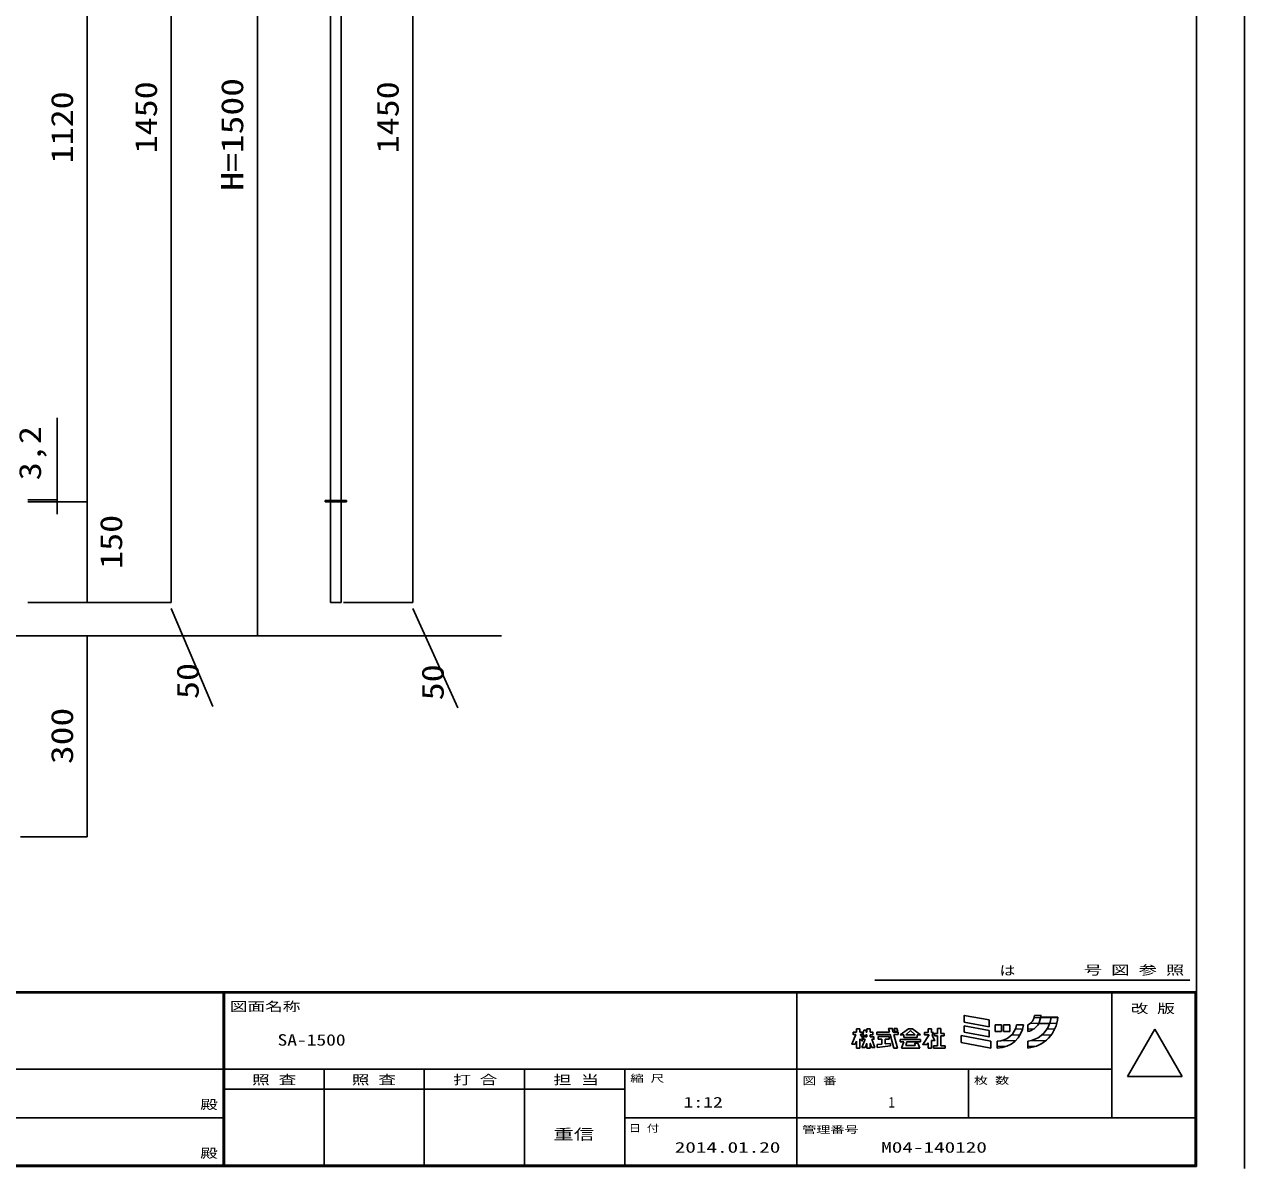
# Model space of a CAD drawing. Units: millimetres, scale not verified. Extents: x -209 to 200, y -148 to 137.
# Drawn here: x 47.9 to 199.7, y -147.7 to -5.4 of the extents above; entities that cross this region are included whole.
import ezdxf
from ezdxf.enums import TextEntityAlignment as Align

# ---------------------------------------------------------------- set-up
doc = ezdxf.new("R2010")
doc.units = ezdxf.units.MM
for name, color, linetype, lineweight in [('0-0', 6, 'Continuous', 25), ('0-1_0', 6, 'Continuous', 25), ('0-2_補助', 5, 'Continuous', 25), ('0-3_縦格子', 6, 'Continuous', 25), ('0-4_横桟', 2, 'Continuous', 25), ('0-7_寸法', 3, 'Continuous', 25), ('0-8_寸法線', 3, 'Continuous', 25), ('0-9_GL', 4, 'Continuous', 25)]:
    doc.layers.add(name, color=color, linetype=linetype, lineweight=lineweight)
doc.styles.add('ＭＳ ゴシック', font='')
doc.styles.add('ＭＳ 明朝', font='')
doc.styles.get('ＭＳ ゴシック').set_extended_font_data('MS Gothic')
doc.styles.get('ＭＳ 明朝').set_extended_font_data('MS Mincho')

# ---------------------------------------------------------------- blocks, each defined once
blk = doc.blocks.new('filled_dot')
at = {"color": 0, "linetype": 'Continuous', "lineweight": -2, "const_width": 1.25}
blk.add_lwpolyline([(-0.625, 0, 1), (0.625, 0, 1)], format="xyb", close=True, dxfattribs=at)
blk = doc.blocks.new('CCURVE_ORG001')
at = {"layer": '0-0'}
for p, q in [((532.52, -372.925), (531.327, -372.925)), ((527.303, -377.135), (527.303, -378.332))]:
    blk.add_line(p, q, dxfattribs=at)
for radius, start, end in [(5.727, 275.03009, 357.02873), (4.535, 276.3561, 341.47286), (4.535, 341.47286, 356.24741)]:
    blk.add_arc((526.801, -372.628), radius, start, end, dxfattribs=at)
blk = doc.blocks.new('FILL_AREA_001_')
at = {"layer": '0-1_0', "lineweight": 13}
for p, q in [((531.124, -374), (532.361, -374)), ((531.321, -373), (532.516, -373)), ((529.834, -376), (531.429, -376)), ((530.667, -375), (532.013, -375)), ((527.303, -378), (528.784, -378)), ((528.007, -377), (530.499, -377))]:
    blk.add_line(p, q, dxfattribs=at)
blk = doc.blocks.new('CCURVE_ORG002')
at = {"layer": '0-0'}
for p, q in [((525.336, -374.255), (526.543, -374.255)), ((521.985, -378.332), (521.985, -377.135))]:
    blk.add_line(p, q, dxfattribs=at)
for radius, start, end in [(3.389, 270.00002, 351.36679), (4.586, 270.00003, 353.63117)]:
    blk.add_arc((521.985, -373.747), radius, start, end, dxfattribs=at)
blk = doc.blocks.new('FILL_AREA_002_')
at = {"layer": '0-1_0', "lineweight": 13}
for p, q in [((524.517, -376), (525.979, -376)), ((525.134, -375), (526.397, -375)), ((521.985, -378), (523.7, -378)), ((522.934, -377), (525.217, -377))]:
    blk.add_line(p, q, dxfattribs=at)
blk = doc.blocks.new('CCURVE_ORG003')
at = {"layer": '0-0'}
blk.add_line((527.303, -374.255), (527.303, -375.442), dxfattribs=at)
blk.add_lwpolyline([(529.203, -374.069), (529.581, -372.925), (529.599, -372.628), (528.456, -372.628)], dxfattribs=at)
for radius, start, end in [(1.756, 290.10268, 359.28711), (2.9, 282.01616, 329.69657)]:
    blk.add_arc((526.699, -372.606), radius, start, end, dxfattribs=at)
blk = doc.blocks.new('FILL_AREA_003_')
at = {"layer": '0-1_0', "lineweight": 13}
for p, q in [((527.768, -374), (529.226, -374)), ((528.411, -373), (529.556, -373)), ((527.303, -375), (528.335, -375))]:
    blk.add_line(p, q, dxfattribs=at)
blk = doc.blocks.new('CCURVE_ORG004')
at = {"layer": '0-0'}
blk.add_lwpolyline([(531.327, -372.925), (529.581, -372.925), (529.203, -374.069), (531.101, -374.069)], dxfattribs=at)
blk.add_arc((526.801, -372.628), 4.535, 341.47286, 356.24741, dxfattribs=at)
blk = doc.blocks.new('FILL_AREA_004_')
at = {"layer": '0-1_0', "lineweight": 13}
for p, q in [((529.226, -374), (531.124, -374)), ((529.556, -373), (531.321, -373))]:
    blk.add_line(p, q, dxfattribs=at)
blk = doc.blocks.new('A$C54DE35E0')
at = {"layer": '0-1_0'}
for p, q in [((556.725, 0), (556.725, -399)), ((500.578, -366.5), (555.578, -366.5)), ((500.578, -366.5), (555.578, -366.5)), ((0, -368.5), (556.725, -368.5)), ((0.2, -368.7), (556.525, -368.7)), ((386.873, -368.5), (386.873, -399)), ((387.073, -368.5), (387.073, -399)), ((486.973, -368.5), (486.973, -399)), ((541.973, -390.5), (541.973, -368.5)), ((556.525, -368.7), (556.525, -398.8)), ((528.456, -372.628), (529.599, -372.628)), ((529.599, -372.628), (529.581, -372.925)), ((520.533, -374.623), (516.226, -373.819)), ((520.533, -373.431), (520.533, -374.623)), ((521.609, -375.442), (521.609, -374.255)), ((521.609, -374.255), (522.725, -374.255)), ((522.725, -374.255), (522.725, -375.442)), ((523.082, -374.255), (523.082, -375.442)), ((524.144, -374.255), (523.082, -374.255)), ((524.144, -375.442), (524.144, -374.255)), ((525.336, -374.255), (526.543, -374.255)), ((527.303, -375.442), (527.303, -374.255)), ((529.203, -374.069), (529.581, -372.925)), ((531.101, -374.069), (529.203, -374.069)), ((531.327, -372.925), (529.581, -372.925)), ((532.52, -372.925), (531.327, -372.925)), ((497.405, -375.584), (496.841, -375.584)), ((497.405, -374.949), (497.405, -375.584)), ((497.991, -374.949), (497.405, -374.949)), ((497.991, -375.584), (497.991, -374.949)), ((497.991, -378.332), (497.991, -376.694)), ((498.92, -376.809), (498.342, -378.228)), ((498.504, -376.17), (498.657, -375.19)), ((499.017, -376.17), (498.504, -376.17)), ((498.57, -376.398), (498.57, -376.809)), ((499.196, -376.398), (498.57, -376.398)), ((498.57, -376.809), (498.92, -376.809)), ((498.657, -375.19), (499.069, -375.19)), ((499.044, -376.001), (499.017, -376.17)), ((499.044, -376.001), (499.196, -376.001)), ((499.069, -375.19), (499.069, -375.587)), ((499.196, -375.587), (499.069, -375.587)), ((499.196, -374.966), (499.196, -375.587)), ((499.791, -374.966), (499.196, -374.966)), ((499.196, -376.001), (499.196, -376.398)), ((499.791, -375.587), (499.791, -374.966)), ((499.791, -376.398), (499.791, -376.001)), ((500.602, -378.228), (500.073, -376.809)), ((500.955, -375.553), (500.955, -375.956)), ((503.185, -375.553), (500.955, -375.553)), ((500.955, -375.956), (503.295, -375.956)), ((503.116, -376.331), (501.193, -376.331)), ((501.193, -376.331), (501.193, -376.769)), ((501.193, -376.769), (501.848, -376.769)), ((501.848, -376.769), (501.848, -377.646)), ((502.405, -376.769), (503.116, -376.769)), ((502.405, -377.598), (502.405, -376.769)), ((503.116, -376.769), (503.116, -376.331)), ((503.295, -375.956), (503.944, -378.332)), ((504.668, -375.553), (503.827, -375.553)), ((503.937, -375.956), (504.668, -375.956)), ((504.585, -378.332), (503.937, -375.956)), ((504.668, -375.956), (504.668, -375.553)), ((506.467, -374.958), (505.024, -376.046)), ((505.024, -376.046), (505.64, -376.046)), ((508.57, -376.835), (505.043, -376.835)), ((505.64, -376.046), (505.64, -376.475)), ((505.64, -376.475), (507.985, -376.475)), ((506.007, -376.046), (506.812, -375.265)), ((506.007, -376.046), (507.618, -376.046)), ((506.812, -374.958), (506.467, -374.958)), ((506.812, -374.958), (507.158, -374.958)), ((507.618, -376.046), (506.812, -375.265)), ((507.158, -374.958), (508.601, -376.046)), ((508.601, -376.046), (507.985, -376.046)), ((507.985, -376.475), (507.985, -376.046)), ((508.57, -377.24), (508.57, -376.835)), ((509.9, -374.968), (509.9, -375.594)), ((510.469, -374.968), (509.9, -374.968)), ((510.469, -375.594), (510.469, -374.968)), ((510.856, -375.594), (510.469, -375.594)), ((510.596, -376.113), (510.856, -375.594)), ((511.003, -375.786), (511.003, -376.222)), ((511.565, -375.786), (511.003, -375.786)), ((511.003, -376.222), (511.565, -376.222)), ((511.565, -374.946), (511.565, -375.786)), ((512.118, -374.946), (511.565, -374.946)), ((511.565, -376.222), (511.565, -377.928)), ((512.118, -375.786), (512.118, -374.946)), ((512.734, -375.786), (512.118, -375.786)), ((512.118, -376.222), (512.734, -376.222)), ((512.118, -377.928), (512.118, -376.222)), ((512.734, -376.222), (512.734, -375.786)), ((515.649, -376.165), (520.849, -377.135)), ((515.649, -377.362), (515.649, -376.165)), ((522.725, -375.442), (521.609, -375.442)), ((523.082, -375.442), (524.144, -375.442)), ((549.473, -375.033), (544.69, -383.317)), ((549.473, -375.033), (554.256, -383.317)), ((497.173, -377.675), (497.405, -377.106)), ((497.405, -377.106), (497.405, -378.332)), ((497.405, -378.332), (497.991, -378.332)), ((498.342, -378.228), (498.932, -378.228)), ((499.196, -378.332), (499.791, -378.332)), ((500.059, -378.228), (500.602, -378.228)), ((501.004, -377.719), (501.848, -377.646)), ((501.004, -378.256), (501.004, -377.719)), ((503.316, -377.94), (501.004, -378.256)), ((502.405, -377.598), (503.316, -377.518)), ((503.316, -377.518), (503.316, -377.94)), ((503.944, -378.332), (504.585, -378.332)), ((505.681, -377.24), (505.241, -378.332)), ((505.241, -378.332), (508.486, -378.332)), ((506.045, -377.89), (506.202, -377.24)), ((507.65, -377.89), (506.045, -377.89)), ((506.202, -377.24), (508.57, -377.24)), ((508.1, -377.469), (507.579, -377.469)), ((507.579, -377.469), (507.65, -377.89)), ((508.486, -378.332), (508.1, -377.469)), ((509.9, -377.413), (509.9, -378.332)), ((509.9, -378.332), (510.469, -378.332)), ((510.469, -378.332), (510.469, -377.028)), ((510.835, -377.928), (510.835, -378.332)), ((511.565, -377.928), (510.835, -377.928)), ((510.835, -378.332), (512.87, -378.332)), ((512.87, -377.928), (512.118, -377.928)), ((512.87, -378.332), (512.87, -377.928)), ((520.849, -378.332), (515.649, -377.362)), ((520.849, -377.135), (520.849, -378.332)), ((521.985, -378.332), (521.985, -377.135)), ((527.303, -378.332), (527.303, -377.135)), ((236.106, -382), (541.973, -382)), ((404.473, -382), (404.473, -399)), ((421.973, -382), (421.973, -399)), ((439.473, -382), (439.473, -399)), ((456.973, -382), (456.973, -399)), ((516.973, -390.5), (516.973, -382)), ((544.69, -383.317), (554.256, -383.317)), ((386.973, -385.5), (456.973, -385.5)), ((236.106, -390.5), (386.973, -390.5)), ((456.973, -390.5), (556.725, -390.5)), ((556.525, -398.8), (0.2, -398.8))]:
    blk.add_line(p, q, dxfattribs=at)
for points in [[(556.725, -399), (0, -399), (0, 0)], [(516.226, -373.819), (516.226, -372.628), (520.533, -373.431)], [(516.226, -375.574), (516.226, -374.458), (520.533, -375.261)], [(497.308, -375.985), (496.619, -377.675), (497.173, -377.675)], [(496.841, -375.584), (496.841, -375.985), (497.308, -375.985)], [(498.041, -375.985), (498.414, -375.985), (498.414, -375.584), (497.991, -375.584)], [(498.041, -375.985), (498.414, -376.352), (498.414, -377.111), (497.991, -376.694)], [(499.791, -376.001), (500.267, -376.001), (500.267, -375.587), (499.791, -375.587)], [(500.073, -376.809), (500.446, -376.809), (500.446, -376.398), (499.791, -376.398)], [(503.827, -375.553), (503.65, -374.905), (503.008, -374.905), (503.185, -375.553)], [(505.043, -376.835), (505.043, -377.24), (505.681, -377.24)], [(510.09, -376.042), (508.957, -377.71), (509.699, -377.71), (509.9, -377.413)], [(509.9, -375.594), (509.303, -375.594), (509.303, -376.042), (510.09, -376.042)], [(510.469, -377.028), (511.066, -377.028), (510.596, -376.113)], [(520.533, -375.261), (520.533, -376.377), (516.226, -375.574)], [(498.932, -378.228), (499.196, -377.558), (499.196, -378.332)], [(499.791, -378.332), (499.791, -377.509), (500.059, -378.228)]]:
    blk.add_lwpolyline(points, dxfattribs=at)
blk.add_lwpolyline([(503.959, -374.905), (504.47, -374.905), (504.61, -375.417), (504.098, -375.417)], close=True, dxfattribs=at)
for centre, radius, start, end in [((526.699, -372.606), 1.756, 290.10268, 359.28711), ((521.985, -373.747), 4.586, 270.00003, 353.63117), ((526.801, -372.628), 5.727, 275.03009, 357.02873), ((526.699, -372.606), 2.9, 282.01614, 329.69657), ((526.801, -372.628), 4.535, 276.3561, 341.47286), ((526.801, -372.628), 4.535, 341.47286, 356.24741)]:
    blk.add_arc(centre, radius, start, end, dxfattribs=at)
for name in ['CCURVE_ORG003', 'CCURVE_ORG002', 'CCURVE_ORG001', 'FILL_AREA_001_', 'FILL_AREA_003_', 'CCURVE_ORG004', 'FILL_AREA_004_', 'FILL_AREA_002_']:
    blk.add_blockref(name, (0, 0), dxfattribs=at)
at = {"layer": '0-1_0', "style": 'ＭＳ 明朝'}
for s, height, width, p in [('は', 1.613, 1.25, (522.37, -366.082)), ('号 図 参 照', 1.613, 1.45, (537.08, -366.002)), ('図面名称', 1.613, 1.4, (388.026, -372.372)), ('改 版', 1.613, 1.4, (545.279, -372.719)), ('照 査', 1.613, 1.4, (391.914, -385.156)), ('照 査', 1.613, 1.4, (409.32, -385.156)), ('打 合', 1.613, 1.4, (427.028, -385.156)), ('担 当', 1.613, 1.45, (444.499, -385.156)), ('縮 尺', 1.246, 1.4, (457.906, -384.629)), ('図 番', 1.246, 1.4, (487.983, -385.053)), ('枚 数', 1.246, 1.45, (517.89, -384.989)), ('殿', 1.613, 1.4, (382.847, -389.481)), ('日 付', 1.246, 1.25, (457.647, -393.326)), ('管理番号', 1.246, 1.45, (487.91, -393.59)), ('殿', 1.613, 1.4, (382.847, -397.981))]:
    blk.add_text(s, height=height, dxfattribs=dict(at, width=width)).set_placement(p, align=Align.BOTTOM_LEFT)
blk = doc.blocks.new('Viewport_NO.1')
at = {"layer": '0-2_補助'}
blk.add_lwpolyline([(7165.29, -3315.31), (7165.29, 102.1), (2258.89, 102.1)], dxfattribs=at)
at = {"layer": '0-3_縦格子'}
for p, q in [((5800.49, -1027.73), (5800.49, -2469.78)), ((5816.39, -1027.73), (5816.39, -2469.78)), ((5800.49, -2469.78), (5816.39, -2469.78))]:
    blk.add_line(p, q, dxfattribs=at)
at = {"layer": '0-4_横桟'}
for p, q in [((5792.44, -2317.58), (5824.44, -2317.58)), ((5792.44, -2317.58), (5792.44, -2319.78)), ((5792.44, -2319.78), (5824.44, -2319.78)), ((5824.44, -2317.58), (5824.44, -2319.78))]:
    blk.add_line(p, q, dxfattribs=at)
at = {"layer": '0-7_寸法'}
for p, q in [((5562.4, -1019.78), (5562.4, -2469.78)), ((5691.17, -1019.78), (5691.17, -2519.78)), ((5923.33, -1019.78), (5923.33, -2469.78)), ((5437.08, -1199.78), (5437.08, -2319.78)), ((5392.12, -2194.07), (5392.12, -2337.78)), ((5348.54, -2316.58), (5392.12, -2316.58)), ((5348.54, -2319.78), (5437.08, -2319.78)), ((5348.54, -2319.78), (5437.08, -2319.78)), ((5348.54, -2319.78), (5392.12, -2319.78)), ((5437.08, -2319.78), (5437.08, -2469.78)), ((5348.54, -2469.78), (5437.08, -2469.78)), ((5348.54, -2469.78), (5562.4, -2469.78)), ((5348.54, -2469.78), (5562.4, -2469.78)), ((5819.69, -2469.78), (5923.33, -2469.78)), ((5827.64, -2469.78), (5923.33, -2469.78)), ((5562.4, -2478.78), (5624.7, -2625.28)), ((5923.33, -2478.78), (5990.54, -2627.28)), ((5337.29, -2519.78), (5562.4, -2519.78)), ((5348.54, -2519.78), (5691.17, -2519.78)), ((5827.64, -2519.78), (5923.33, -2519.78))]:
    blk.add_line(p, q, dxfattribs=at)
at = {"layer": '0-8_寸法線'}
for p, q in [((5337.29, -2519.78), (5437.08, -2519.78)), ((5437.08, -2819.78), (5437.08, -2519.78)), ((5337.29, -2819.78), (5437.08, -2819.78))]:
    blk.add_line(p, q, dxfattribs=at)
at = {"layer": '0-9_GL'}
blk.add_line((2845.98, -2519.78), (6055.73, -2519.78), dxfattribs=at)
at = {"layer": '0-0', "xscale": 8.555155, "yscale": 8.555155}
blk.add_blockref('A$C54DE35E0', (2330.4, 101.4), dxfattribs=at)
at = {"layer": '0-7_寸法', "xscale": 0.3, "yscale": 0.3}
for p, rotation in [((5392.12, -2316.58), 270), ((5392.12, -2319.78), 90), ((5437.08, -2319.78), 270), ((5437.08, -2319.78), 90), ((5437.08, -2469.78), 270), ((5562.4, -2469.78), 293), ((5562.4, -2469.78), 270), ((5923.33, -2469.78), 294.3), ((5923.33, -2469.78), 270), ((5562.4, -2519.78), 113), ((5691.17, -2519.78), 270), ((5923.33, -2519.78), 114.3)]:
    blk.add_blockref('filled_dot', p, dxfattribs=dict(at, rotation=rotation))
at = {"layer": '0-8_寸法線', "xscale": 0.3, "yscale": 0.3}
for p, rotation in [((5437.08, -2519.78), 90), ((5437.08, -2819.78), 270)]:
    blk.add_blockref('filled_dot', p, dxfattribs=dict(at, rotation=rotation))
at = {"layer": '0-1_0', "color": 7}
for s, height, style, width, p in [('SA-1500', 17.07, 'ＭＳ ゴシック', 1.25, (5721.31, -3136.83)), ('1:12', 15.99, 'ＭＳ 明朝', 1.35, (6327.49, -3229.01)), ('1', 15.99, 'ＭＳ 明朝', 0.85, (6633.72, -3229.01)), ('重信', 15.99, 'ＭＳ 明朝', 1.4, (6133.15, -3276.93)), ('2014.01.20', 15.99, 'ＭＳ 明朝', 1.45, (6314.4, -3296.4)), ('M04-140120', 15.99, 'ＭＳ 明朝', 1.45, (6622.74, -3296.4))]:
    blk.add_text(s, height=height, dxfattribs=dict(at, style=style, width=width)).set_placement(p, align=Align.BOTTOM_LEFT)
at = {"layer": '0-7_寸法', "style": 'ＭＳ ゴシック'}
for s, width, p in [('1450', 1.2, (5551.15, -1799.26)), ('H=1500', 1.25, (5679.92, -1854.98)), ('1450', 1.2, (5912.08, -1799.26)), ('1120', 1.2, (5425.83, -1814.26)), ('3,2', 1.2, (5378.01, -2287.33)), ('150', 1.2, (5499.18, -2419.78)), ('50', 1.2, (5613.45, -2614.03)), ('50', 1.2, (5979.29, -2616.03))]:
    blk.add_text(s, height=32.99, rotation=90, dxfattribs=dict(at, width=width)).set_placement(p, align=Align.BOTTOM_LEFT)
at = {"layer": '0-8_寸法線', "style": 'ＭＳ ゴシック', "width": 1.25}
blk.add_text('300', height=32.99, rotation=90, dxfattribs=at).set_placement((5425.83, -2711.24), align=Align.BOTTOM_LEFT)

msp = doc.modelspace()

# ---------------------------------------------------------------- block references
at = {"layer": '0-0', "xscale": 0.08333333, "yscale": 0.08333333}
msp.add_blockref('Viewport_NO.1', (-397.363, 128.527), dxfattribs=at)

doc.saveas('drawing.dxf')
